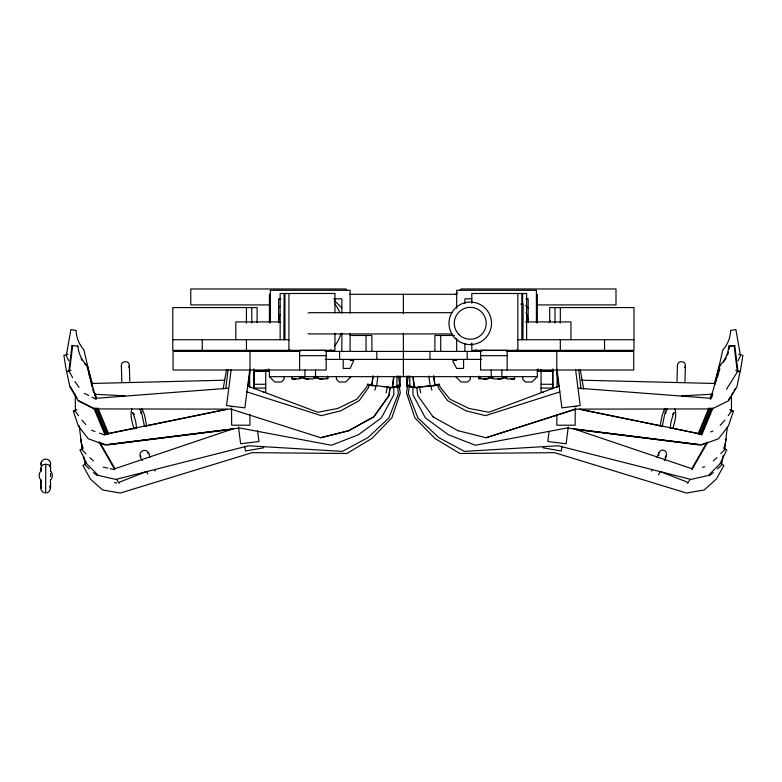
<?xml version="1.0" encoding="UTF-8"?>
<svg xmlns="http://www.w3.org/2000/svg" width="782" height="782" viewBox="0 0 782 782"><rect width="100%" height="100%" fill="white"/><g stroke="black" fill="none" stroke-linecap="round" stroke-linejoin="round"><path stroke-width="1.17" d="M327.687 378.723L327.687 376.279L327.687 378.723L320.6 379.045L314.52 376.386M479.092 378.723L479.092 376.269L479.092 378.732L486.179 379.045L492.249 376.386M507.156 370.042L507.176 350.375L480.598 350.356L480.578 370.023L633.713 370.023L633.713 351.421L506.746 351.421M514.527 379.211L514.527 376.807L514.527 379.211L510.978 378.82M40.918 479.904C41.338 483.902 38.914 491.116 44.369 492.865M40.996 471.145L41.016 468.193M40.918 480.901L40.859 488.232L41.035 487M40.996 470.148L41.016 467.333A4.78 3.069 0.5 0 1 46.441 464.332A4.78 3.069 0.5 0 1 50.41 468.203M45.825 464.303L45.61 493.031L45.62 492.034M50.488 479.972C50.009 483.96 52.335 491.223 46.842 492.885M50.507 476.727L50.537 473.393M50.556 471.223L50.586 467.411M254.101 388.869L254.258 369.544M556.872 414.304L556.804 425.203L575.122 425.203L575.239 408.243M557.058 387.657L557.165 371.909M50.449 486.042L50.429 488.3L49.804 485.915M676.987 381.342L677.427 365.399C677.378 360.277 685.736 360.512 685.403 365.624L684.954 381.557M141.288 413.6L141.337 412.104L139.831 409.211M76.871 409.514L73.352 411.244L78.308 425.907L88.229 438.731L105.003 444.86L239.791 427.998L331.47 445.241L358.469 434.714L381.391 417.871L393.786 394.881L393.786 386.865L396.963 386.865L396.963 375.937M670.145 428.438L671.005 421.791L673.488 413.649M73.352 411.215L73.938 411.107M121.816 381.557L121.376 365.624C121.034 360.512 129.392 360.277 129.343 365.399L129.792 381.342M129.343 365.399L128.864 367.403M225.793 388.742L228.08 369.515M68.914 370.707L72.022 345.527L72.677 345.527L69.422 371.9L72.638 377.667M375.34 385.643L368.889 384.998L368.566 387.598L359.241 400.619L340.923 410.765L321.294 415.653L246.897 391.89M371.704 385.653L372.897 376.015M373.141 376.015L371.949 385.653L376.68 385.653L377.872 376.015M393.62 376.758L392.271 387.608L376.025 385.653L374.891 390.228M393.874 376.758L392.535 387.608L388.722 387.608M409.142 385.937L407.051 385.653L408.243 376.015M410.11 385.702L409.338 385.663L408.351 393.62L417.93 417.989L438.79 437.578L464.42 451.38L558.201 445.779L690.917 479.425L708.404 475.446L719.899 463.961L726.673 450.031L723.272 447.842M727.397 426.952L724.582 449.728L720.808 453.726M231.189 369.515L226.555 405.565L244.874 407.872L249.82 369.407M549.042 431.869L547.801 441.488L566.119 443.785L568.289 426.962M660.057 425.955L662.364 414.528L665.199 408.38L664.671 409.211M662.334 425.955L664.641 414.528L667.476 408.38L666.948 409.211M248.08 386.23L250.25 369.407M740.466 370.658L742.9 355.331L738.755 354.295M685.403 365.624L684.817 367.599M223.134 388.967L226.497 369.876M407.872 385.027L406.474 392.945L414.9 417.813L434.919 438.467L459.904 453.482L554.575 452.67L686.43 493.031L704.171 489.982L716.351 479.083L723.888 465.515L720.339 463.13M562.102 446.239L561.251 451.009L542.933 447.773M723.174 455.564L721.493 465.075L717.495 468.868M724.435 448.418L726.107 438.907M736.888 370.551L740.075 371.587L736.927 386.787L728.58 400.765L712.05 408.927M714.895 384.539L722.832 349.935A30.703 30.703 0 0 0 730.652 330.483L735.891 329.564L740.505 355.732L738.042 360.668M386.054 392.838L387.422 387.119L388.087 387.119M664.377 460.461C666.508 457.548 668.297 450.921 663.087 450.1C660.164 449.67 657.711 452.974 658.962 455.642M673.273 427.51C674.583 421.527 677.085 414.88 674.856 408.859M710.271 398.233L711.552 393.678M714.435 383.434L719.548 365.214M710.525 399.377L720.134 365.214A30.703 30.469 -90 0 0 728.863 346.182L734.757 345.527L738.013 371.9M711.004 398.233L711.962 394.822M715.159 383.434L717.397 375.468M711.825 397.1L712.783 393.678M717.27 377.745L719.831 368.635M651.611 471.028L652.237 469.464M656.958 457.529L658.923 452.592M658.639 474.957L659.646 472.396M698.003 434.03L708.805 408.096M698.922 434.03L709.724 408.096M700.281 434.03L711.082 408.096M701.239 434.03L712.04 408.096M701.689 435.154L712.959 408.096M396.66 385.702L397.442 385.663L398.429 393.62L388.85 417.989L367.99 437.578L342.36 451.38L248.568 445.779L115.863 479.425L98.366 475.446L86.87 463.961L80.106 450.031L83.508 447.842M131.923 408.859C129.636 415.428 132.353 422.651 134.045 429.083M140.975 413.062L141.386 412.153L144.445 425.955M666.332 455.525L665.101 457.177M691.816 468.711L706.508 443.091M691.884 469.728L707.749 442.065M728.619 399.768L730.408 396.767M731.59 394.773L732.783 392.779M733.975 390.775L735.168 388.781M663.947 410.355L664.417 409.612M666.225 410.355L666.694 409.612M687.573 483.384L690.144 479.415M726.468 389.338L737.358 371.9L734.093 345.527M231.032 409.123L320.708 437.734L348.733 430.735L373.835 416.806L389.025 395.555L390.003 387.598L386.855 387.1M728.228 415.662L731.453 411.234L731.453 395.536M720.173 425.408L724.865 420.1M278.607 307.981L280.279 306.319M351.03 376.67L345.712 381.987L339.075 381.987L336.416 379.329L336.416 376.67M455.74 294.286L457.265 292.761M459.542 290.484L461.057 288.969L616.001 288.969L616.001 304.912L537.332 304.912M537.332 369.348L537.332 376.67L532.024 381.987L525.377 381.987L522.718 379.329L522.718 376.67M673.546 413.541L673.224 413.932M231.316 409.123L94.192 408.927L78.2 400.765L69.852 386.787L66.675 371.606L69.227 370.746M713.35 460.823L716.908 457.695M709.626 475.573L713.36 472.641M86.44 463.13L82.892 465.515L90.429 479.083L102.608 489.982L120.34 493.031L252.205 452.67L346.876 453.482L371.861 438.467L391.88 417.813L400.306 392.945L398.908 385.027M320.591 437.734L348.664 430.735L373.786 416.806L389.006 395.555L389.993 387.598L389.211 387.569M82.12 449.034L80.126 450.051M299.34 378.449L301.363 377.266M74.72 410.931L75.395 410.589M726.644 450.051L725.237 449.367M316.554 377.364L313.514 378.869L306.427 378.938L301.363 376.553M505.416 376.553L500.353 378.938L493.266 378.859L490.226 377.364M303.387 377.12L299.34 378.987L292.253 378.811M75.61 410.452L74.417 410.931M433.091 416.874L417.754 395.555L416.777 387.598L419.924 387.1M435.642 385.164L437.881 384.998L437.099 385.164L437.881 384.998L438.203 387.598L447.539 400.619L465.857 410.765L485.485 415.653L559.883 391.89M409.817 375.937L409.817 386.865L412.955 386.895L412.984 394.881L425.388 417.871L448.311 434.714L475.309 445.241L566.979 427.998L701.777 444.86L718.55 438.731L728.462 425.907L733.428 411.244L730.847 410.315L732.06 410.931M119.538 482.113L146.772 471.429M559.326 385.966L488.897 412.29L468.897 408.4L449.826 399.143L439.807 386.64L439.357 384.089L434.118 385.008M710.662 431.889L712.901 431.068M706.381 442.827L700.819 444.86L575.66 429.201M507.44 376.807L500.353 379.27L497.987 378.928M418.165 387.51L417.158 387.51M115.619 468.477L233.642 428.644M71.015 370.375L66.763 371.606M486.189 437.734L575.748 409.123M486.179 379.309L483.814 378.889L486.179 379.309L493.266 377.09M740.075 371.616L735.754 370.375M78.943 400.765L94.72 408.927M68.024 354.295L63.88 355.331L66.314 370.658M702.432 467.343L704.778 466.815M106.098 433.961L225.988 409.377M107.046 433.961L136.723 427.871M143.849 426.415L226.936 409.377M322.966 378.889L320.6 379.309L313.514 377.09M325.322 378.468L327.687 378.048M397.5 385.282L398.106 385.174M263.837 447.773L245.519 451.009L244.678 446.239M436.444 385.252L433.707 385.643M308.792 378.928L306.427 379.26L299.34 376.807M396.591 386.073L399.729 385.653L398.537 376.015M413.16 376.758L414.499 387.608L434.821 385.653L433.629 376.015M418.693 387.119L430.755 385.653L431.889 390.228M728.863 346.182L734.757 345.527M231.12 429.201L105.961 444.86L100.399 442.827M108.239 444.86L230.993 429.504M573.822 406.718L576.109 406.435M427.402 386.122L428.771 385.956M431.429 385.643L437.871 384.998M369.671 385.164L368.899 384.998L371.03 385.164M294.618 378.938L292.253 379.192L292.253 376.807L292.253 379.202L295.792 378.82M96.616 398.253L228.021 388.263M681.777 395.839L712.246 394.245M92.638 383.454L224.239 380.208M514.527 378.811L507.44 378.987L503.383 377.12M712.588 408.927L575.464 409.123L486.072 437.734L457.89 430.647M349.808 294.286L456.971 294.286M280.904 298.802L278.607 298.802L278.607 322.722M333.826 298.802L341.861 298.802L341.861 313.152M471.8 298.802L464.919 298.802L464.919 303.396M525.866 298.802L528.163 298.802L528.163 321.255M520.753 304.12L523.168 304.12L522.904 339.73M269.438 304.912L190.769 304.912L190.769 288.969L345.712 288.969L347.237 290.484M451.996 312.673L310.786 312.673A10.635 10.635 0 0 0 308.04 313.044M280.152 321.92L235.822 321.92L235.822 339.73M525.426 321.92L570.958 321.92L570.958 339.73M451.996 333.943L310.786 333.943A10.635 10.635 0 0 1 308.04 333.582M350.101 335.478L371.88 335.478L371.88 351.421M454.401 335.478L434.89 335.478L434.89 351.421M172.802 339.73L288.92 339.73M517.86 339.73L633.977 339.73M77.262 346.182L77.917 346.182A30.703 30.469 90 0 0 86.646 365.214L96.254 399.377L91.963 397.188M300.034 351.421L173.066 351.421L173.066 370.023L326.202 370.023L326.192 350.356L299.604 350.375L299.614 370.042M325.244 351.421L481.702 351.421M299.614 355.683L326.192 355.673M480.588 355.673L507.166 355.683M325.175 359.397L481.604 359.397M350.101 360.463L353.826 360.463L350.101 368.43L343.19 368.43L343.19 359.925M456.678 360.463L452.954 360.463L452.954 361.519L456.678 368.43L463.589 368.43L463.589 359.925M86.646 365.214L85.981 365.214A30.703 30.469 90 0 1 84.612 363.718M720.134 365.214L720.789 365.214M253.818 371.255L268.373 371.255M538.397 371.255L552.952 371.255M253.818 371.372L265.724 371.372M541.056 371.372L552.952 371.372M269.438 369.348L269.438 376.67L537.332 376.67M253.818 384.275L265.724 384.275M541.056 384.275L552.952 384.275M397.364 385.653L399.729 385.653M407.051 385.653L410.599 385.653M392.134 386.865L396.963 386.865M397.979 386.865L400.198 386.865L400.198 375.937M409.817 386.865L415.35 386.865M418.047 387.608L414.245 387.608L412.906 376.758M253.818 388.048L265.724 388.048M541.056 388.048L552.952 388.048M263.339 392.368L265.724 392.368L265.724 369.583M543.441 392.368L541.056 392.368L541.056 369.583M581.319 380.179L714.142 383.454M94.534 394.245L125.003 395.839M578.748 388.263L710.164 398.253M72.022 345.527L77.917 346.182M575.787 429.504L698.541 444.86M230.67 406.435L232.958 406.718M383.424 386.64L384.666 386.797M373.073 385.643L370.336 385.252M369.72 385.164L368.889 384.998M114.436 482.562L116.821 482.973M408.663 385.174L409.269 385.282M372.652 385.008L367.423 384.089L366.973 386.64L356.954 399.143L337.883 408.4L317.883 412.29L247.454 385.966M579.609 409.133L700.682 433.961M581.026 409.621L662.931 426.415M670.047 427.871L699.724 433.961M103.175 467.079L107.857 468.144M110.203 468.672L113.722 469.464M573.138 428.644L691.161 468.477M91.631 430.247L94.993 431.478M99.48 433.111L105.091 435.154L93.811 408.096M731.405 410.941L730.838 410.716M659.998 471.429L687.231 482.113M729.909 409.514L733.379 411.166M134.475 414.392L133.223 413.541M84.466 393.366L88.757 395.545M433.072 416.874L458.047 430.735M93.41 472.641L97.154 475.573M89.871 457.695L93.429 460.823M89.285 468.868L85.277 465.075L83.811 456.747M525.66 305.479L528.163 307.981M455.74 376.67L461.057 381.987L467.704 381.987L470.363 379.329L470.363 376.67M334.344 300.474L341.861 307.981M269.438 376.67L274.756 381.987L281.403 381.987L284.062 379.329L284.062 376.67M85.961 453.726L82.188 449.728L79.226 425.76M81.915 420.1L85.815 424.528M78.552 415.662L75.316 411.234L75.316 394.323M74.925 381.518L78.962 387.383M116.626 479.415L119.206 483.384M141.581 408.38L144.416 414.528L146.723 425.955M142.363 409.612L142.823 410.355M140.086 409.612L140.545 410.355M70.419 386.787L74.583 393.776M75.776 395.77L76.968 397.774M99.676 442.065L114.964 468.711M99.021 442.065L114.886 469.728M149.812 457.529C149.274 444.968 134.191 450.94 142.402 460.461M140.447 455.525L140.956 456.434M68.728 360.668L66.275 355.732L70.888 329.564L76.118 330.483A30.703 30.703 0 0 0 83.938 349.935L91.885 384.539M665.805 413.062L665.384 412.153L665.482 413.6M133.292 413.649L135.775 421.791L136.625 428.438M97.975 408.096L108.776 434.03M97.046 408.096L107.848 434.03M95.697 408.096L106.499 434.03M94.739 408.096L105.541 434.03M154.543 469.464L155.159 471.028M147.124 472.396L147.749 473.97M87.232 365.214L92.344 383.434M95.218 393.678L96.499 398.233M88.737 373.19L91.611 383.434M94.495 393.678L95.775 398.233M91.113 383.434L92.071 386.846M92.716 389.123L93.674 392.544M147.857 452.592L148.111 453.599M419.348 387.119L420.726 392.838M580.283 369.876L583.646 388.967M80.663 438.907L82.56 449.611M121.376 365.624L121.542 366.65M575.581 369.515L580.215 405.565L561.896 407.872L556.95 369.407M556.53 369.407L558.69 386.23M257.581 430.667L258.969 441.488L240.651 443.785L238.49 426.962M433.873 376.015L435.066 385.653M428.898 376.015L430.09 385.653M82.257 444.938L82.55 447.333M578.7 369.515L580.987 388.742M677.427 365.399L677.535 366.435M552.512 369.544L552.669 388.869M249.605 371.909L249.712 387.657M249.898 414.304L249.976 425.203L231.658 425.203L231.54 408.243M604.525 339.73L604.525 350.356M560.323 307.57L560.323 323.025M560.323 339.73L560.323 350.356M556.794 351.421L556.794 370.023M555.005 307.57L555.005 323.025M552.952 368.957L552.952 388.165M549.697 322.184L549.697 307.57L633.977 307.57L633.977 350.356L471.82 350.356L471.82 343.103M538.397 368.967L538.397 371.372M537.332 294.286L537.332 322.995M536.403 322.653L536.403 290.298L456.678 290.298L456.678 308.274M526.628 339.73L526.628 293.485L471.82 293.485L471.82 303.162M522.64 293.485L522.64 304.12M521.838 293.485L521.838 339.73M517.86 293.485L517.86 350.356M501.858 370.023L501.858 376.67M491.223 370.023L491.223 376.67M467.177 351.421L467.177 359.397M464.919 343.278L464.919 351.421M456.678 338.889L456.678 351.421M440.725 335.478L440.725 351.421M429.963 351.421L429.963 359.397M406.581 375.937L406.581 386.865M403.385 294.286L403.385 313.738M403.385 333.191L403.385 376.67M376.807 351.421L376.807 359.397M366.044 335.478L366.044 351.421M350.101 313.064L350.101 290.298L270.367 290.298L270.367 322.653M350.101 333.445L350.101 351.421M341.861 333.327L341.861 351.421M339.603 351.421L339.603 359.397M334.95 312.849L334.95 293.485L280.152 293.485L280.152 339.73M334.95 333.415L334.95 350.356L172.802 350.356L172.802 307.57L257.082 307.57L257.082 322.184M315.547 370.023L315.547 376.67M304.921 370.023L304.921 376.67M288.92 293.485L288.92 350.356M284.931 293.485L284.931 339.73M284.14 293.485L283.866 339.73M269.438 294.286L269.438 322.995M268.373 368.967L268.373 371.372M253.818 368.957L253.818 388.165M251.765 307.57L251.765 323.025M249.986 351.421L249.986 370.023M246.447 307.57L246.447 323.025M246.447 339.73L246.447 350.356M202.255 339.73L202.255 350.356M41.671 465.798A4.78 4.497 0.5 0 1 45.864 459.083A4.78 4.497 0.5 0 1 49.95 465.857M50.459 462.905A4.78 4.34 0.4 0 1 49.95 466.199M41.671 466.131A4.78 4.34 0.4 0 1 41.7 461.791M50.439 470.862A6.647 6.647 0 0 1 50.439 480.256M41.045 480.256A6.647 6.647 0 0 1 41.045 470.862M291.627 351.421A33.225 33.225 0 0 1 289.643 349.808M278.441 322.282A33.225 33.225 0 0 1 279.917 314.735M341.03 333.308A33.225 33.225 0 0 1 334.413 346.133M330.835 349.808A33.225 33.225 0 0 1 328.841 351.421M334.413 303.563A33.225 33.225 0 0 1 339.681 312.331M257.024 321.725A8.524 6.745 48.3 0 1 257.561 322.702M517.137 349.808A33.225 33.225 0 0 1 515.143 351.421M525.983 312.331A33.225 33.225 0 0 1 528.329 322.282M477.939 351.421A33.225 33.225 0 0 1 475.945 349.808M471.82 345.468A33.225 33.225 0 0 1 470.793 344.1M82.169 360.482A30.703 30.469 90 0 1 81.113 358.743M549.208 322.702A8.524 6.745 -48.3 0 1 550.401 320.806M729.518 346.182A30.703 30.469 -90 0 1 729.117 349.212M728.413 352.183A30.703 30.469 -90 0 1 727.416 355.077M726.146 357.843A30.703 30.469 -90 0 1 723.438 362.144M141.337 412.104L141.2 412.994L141.386 412.153M674.074 412.71L673.019 414.382L674.074 412.71M481.448 378.468L479.092 378.048L481.448 378.478M133.761 414.382L132.705 412.71L133.761 414.382M665.58 412.994L665.384 412.153L665.58 412.994M455.222 338.342A21.261 21.261 0 0 0 490.793 328.811A21.261 21.261 0 0 0 464.752 302.771A21.261 21.261 0 0 0 455.222 338.342M458.975 334.588A15.943 15.943 0 0 0 485.651 327.433A15.943 15.943 0 0 0 466.121 307.903A15.943 15.943 0 0 0 458.975 334.588"/></g></svg>
